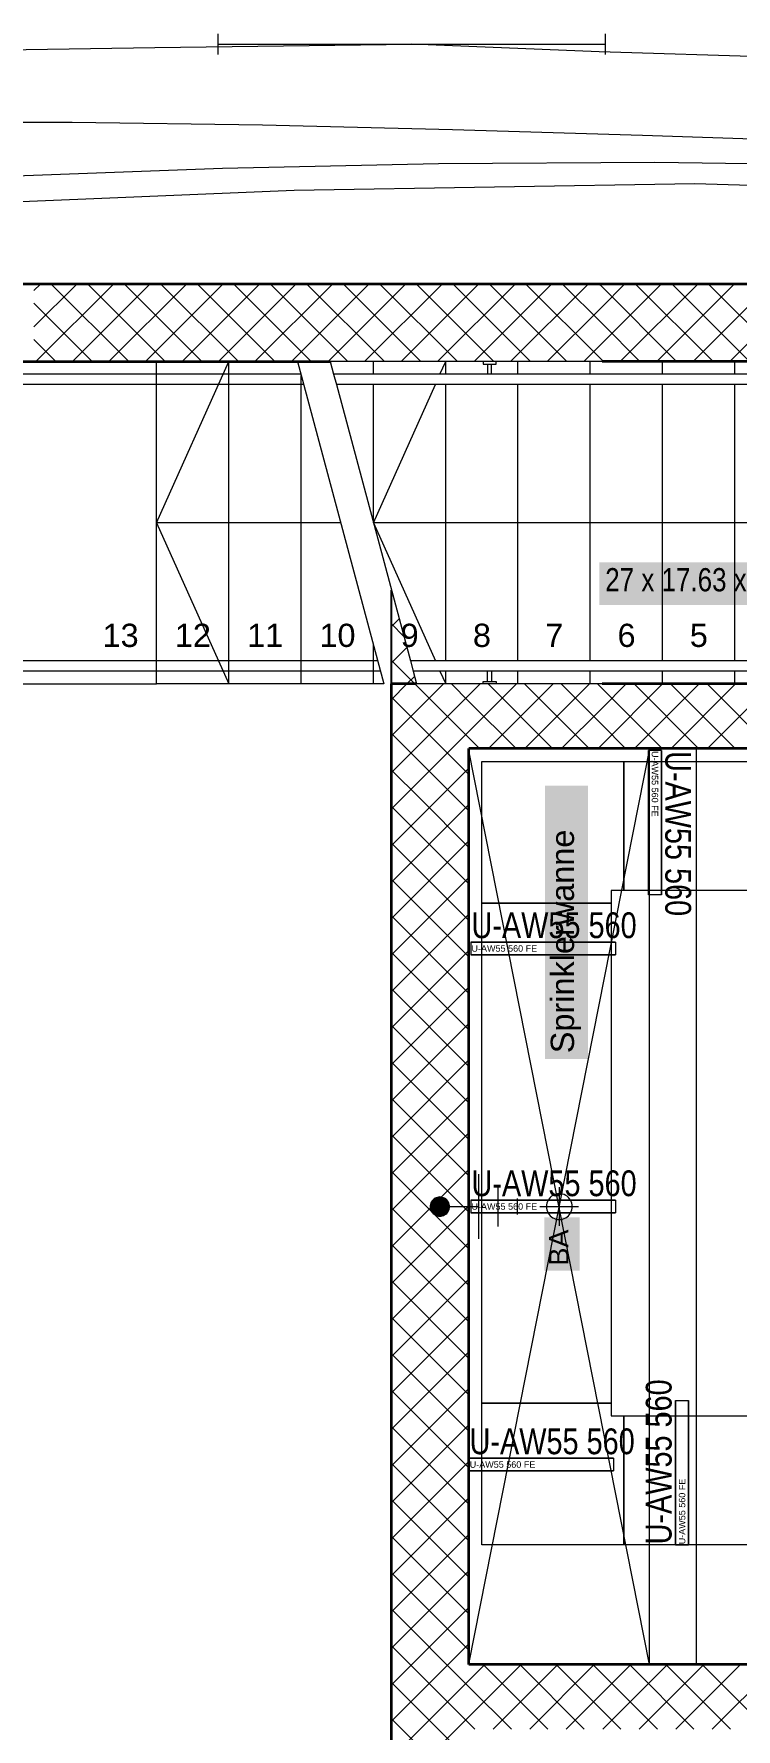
# Model space of a CAD drawing. Extents: x -1067 to 613, y -179 to 712.
# Drawn here: x -718.8 to -664.4, y 338.4 to 469.8 of the extents above; entities that cross this region are included whole.
import ezdxf
from ezdxf.lldxf.tags import DXFTag

# ---------------------------------------------------------------- set-up
doc = ezdxf.new("R2010")
doc.units = 0
doc.layers.get('0').update_dxf_attribs({"lineweight": 13})
for name, color, linetype, lineweight in [('A-____-NOTE-TEXT', 7, 'Continuous', 9), ('A-FLOR-____-OTLN', 7, 'Continuous', 9), ('A-FLOR-HRAL-MBND', 7, '_Verdeckte Linien_', 9), ('A-FLOR-HRAL-OTLN', 7, 'Continuous', 9), ('A-WALL-____-MCUT', 7, 'Continuous', 35), ('A-WALL-____-PATT', 7, 'Continuous', 35), ('I-WALL-____-OTLN', 7, 'Continuous', 9), ('S-STRS-____-IDEN', 7, 'Continuous', 9), ('S-STRS-____-MBND', 7, '_Strichpunkt - Fein', 9), ('S-STRS-____-MCUT', 7, 'Continuous', 25), ('S-STRS-____-OTLN', 7, 'Continuous', 9), ('Text', 7, 'Continuous', 5)]:
    doc.layers.add(name, color=color, linetype=linetype, lineweight=lineweight)
for name, color, linetype, lineweight, true_color in [('EL01_WAN_Leitung_Kraft', 1, 'Continuous', 13, 0xff0000), ('EL01_WAN_Leitung_Licht', 7, 'Continuous', 13, 0x0080ff), ('EL01_WAN_Leuchten', 7, 'Continuous', 13, 0x0080ff), ('EL01_WAN_Potentialausgleich', 1, 'Continuous', 13, 0xff0000), ('EL01_WAN_Trassen', 40, 'Continuous', 13, 0xffbf00), ('EL01_WAN_Trassen Befestigung', 7, 'Continuous', 13, 0xb2b200)]:
    doc.layers.add(name, color=color, linetype=linetype, lineweight=lineweight, true_color=true_color)
doc.styles.get("Standard").update_dxf_attribs({"font": 'arial.ttf'})
tags = doc.linetypes.add('_Strichpunkt - Fein', pattern=[0.2, 0.1, -0.05, 0, -0.05]).pattern_tags.tags
tags[10:11] = [DXFTag(74, 4), DXFTag(75, 0), DXFTag(340, '0'), DXFTag(46, 1.0), DXFTag(50, 0.0), DXFTag(44, 0.0), DXFTag(45, 0.0)]
tags[8:9] = [DXFTag(74, 4), DXFTag(75, 0), DXFTag(340, '0'), DXFTag(46, 1.0), DXFTag(50, 0.0), DXFTag(44, 0.0), DXFTag(45, 0.0)]
tags[6:7] = [DXFTag(74, 4), DXFTag(75, 0), DXFTag(340, '0'), DXFTag(46, 1.0), DXFTag(50, 0.0), DXFTag(44, 0.0), DXFTag(45, 0.0)]
tags[4:5] = [DXFTag(74, 4), DXFTag(75, 0), DXFTag(340, '0'), DXFTag(46, 1.0), DXFTag(50, 0.0), DXFTag(44, 0.0), DXFTag(45, 0.0)]
tags = doc.linetypes.add('_Verdeckte Linien_', pattern=[0.15, 0.1, -0.05]).pattern_tags.tags
tags[6:7] = [DXFTag(74, 4), DXFTag(75, 0), DXFTag(340, '0'), DXFTag(46, 1.0), DXFTag(50, 0.0), DXFTag(44, 0.0), DXFTag(45, 0.0)]
tags[4:5] = [DXFTag(74, 4), DXFTag(75, 0), DXFTag(340, '0'), DXFTag(46, 1.0), DXFTag(50, 0.0), DXFTag(44, 0.0), DXFTag(45, 0.0)]

# ---------------------------------------------------------------- blocks, each defined once
blk = doc.blocks.new('Referenz-A0UJ3194XE', base_point=(-1062.18, -175.86))
at = {"layer": 'A-____-NOTE-TEXT', "color": 0, "linetype": 'Continuous', "lineweight": 5, "ltscale": 0.13}
for p, q in [((-678.6, 379.74), (-678.71, 379.67)), ((-678.48, 379.8), (-678.6, 379.74)), ((-678.36, 379.84), (-678.48, 379.8)), ((-678.23, 379.87), (-678.36, 379.84)), ((-678.1, 379.88), (-678.23, 379.87)), ((-678.1, 380.38), (-678.1, 377.38)), ((-677.97, 379.87), (-678.1, 379.88)), ((-677.84, 379.84), (-677.97, 379.87)), ((-677.71, 379.8), (-677.84, 379.84)), ((-677.6, 379.74), (-677.71, 379.8)), ((-677.49, 379.67), (-677.6, 379.74)), ((-679.6, 378.88), (-676.6, 378.88)), ((-679.09, 379.01), (-679.1, 378.88)), ((-679.1, 378.88), (-679.09, 378.75)), ((-679.06, 379.13), (-679.09, 379.01)), ((-679.09, 378.75), (-679.06, 378.62)), ((-679.02, 379.26), (-679.06, 379.13)), ((-679.06, 378.62), (-679.02, 378.49)), ((-678.96, 379.38), (-679.02, 379.26)), ((-679.02, 378.49), (-678.96, 378.38)), ((-678.89, 379.48), (-678.96, 379.38)), ((-678.8, 379.58), (-678.89, 379.48)), ((-678.71, 379.67), (-678.8, 379.58)), ((-677.39, 379.58), (-677.49, 379.67)), ((-677.3, 379.48), (-677.39, 379.58)), ((-677.23, 379.38), (-677.3, 379.48)), ((-677.17, 379.26), (-677.23, 379.38)), ((-677.23, 378.38), (-677.17, 378.49)), ((-677.13, 379.13), (-677.17, 379.26)), ((-677.17, 378.49), (-677.13, 378.62)), ((-677.11, 379.01), (-677.13, 379.13)), ((-677.13, 378.62), (-677.11, 378.75)), ((-677.1, 378.88), (-677.11, 379.01)), ((-677.11, 378.75), (-677.1, 378.88)), ((-678.96, 378.38), (-678.89, 378.27)), ((-678.89, 378.27), (-678.8, 378.17)), ((-678.8, 378.17), (-678.71, 378.08)), ((-678.71, 378.08), (-678.6, 378.01)), ((-678.6, 378.01), (-678.48, 377.95)), ((-678.48, 377.95), (-678.36, 377.91)), ((-678.36, 377.91), (-678.23, 377.88)), ((-678.23, 377.88), (-678.1, 377.88)), ((-678.1, 377.88), (-677.97, 377.88)), ((-677.97, 377.88), (-677.84, 377.91)), ((-677.84, 377.91), (-677.71, 377.95)), ((-677.71, 377.95), (-677.6, 378.01)), ((-677.6, 378.01), (-677.49, 378.08)), ((-677.49, 378.08), (-677.39, 378.17)), ((-677.39, 378.17), (-677.3, 378.27)), ((-677.3, 378.27), (-677.23, 378.38))]:
    blk.add_line(p, q, dxfattribs=at)
at = {"layer": 'A-____-NOTE-TEXT', "color": 7, "linetype": 'Continuous', "lineweight": 5, "ltscale": 0.13, "true_color": 0xffffff}
for points in [[(-679.27, 373.92), (-676.51, 373.92), (-679.27, 378.04)], [(-676.51, 373.92), (-679.27, 378.04), (-676.51, 378.04)]]:
    blk.add_solid(points, dxfattribs=at)
at = {"layer": 'A-FLOR-____-OTLN', "color": 0, "linetype": 'Continuous', "ltscale": 0.13}
for p, q in [((-671.1, 414.38), (-685.1, 343.53)), ((-671.1, 343.38), (-685.1, 414.22))]:
    blk.add_line(p, q, dxfattribs=at)
at = {"layer": 'A-FLOR-HRAL-MBND', "color": 0, "linetype": '_Verdeckte Linien_', "ltscale": 0.13}
for p, q in [((-709.3, 443.38), (-723.7, 443.38)), ((-698.12, 443.38), (-709.3, 443.38)), ((-709.3, 442.58), (-723.7, 442.58)), ((-697.9, 442.58), (-709.3, 442.58)), ((-709.3, 421.18), (-723.7, 421.18)), ((-692.17, 421.18), (-709.3, 421.18)), ((-709.3, 420.38), (-723.7, 420.38)), ((-691.96, 420.38), (-709.3, 420.38))]:
    blk.add_line(p, q, dxfattribs=at)
at = {"layer": 'A-FLOR-HRAL-OTLN', "color": 0, "linetype": 'Continuous', "ltscale": 0.13}
for p, q in [((-684, 444.38), (-684, 444.18)), ((-683.5, 444.38), (-684, 444.38)), ((-684, 444.18), (-683.5, 444.18)), ((-683.65, 444.18), (-683.65, 443.38)), ((-683, 444.38), (-683.5, 444.38)), ((-683.5, 444.18), (-683, 444.18)), ((-683.35, 443.38), (-683.35, 444.18)), ((-683, 444.18), (-683, 444.38)), ((-695.58, 443.38), (-695.36, 442.58)), ((-642.1, 443.38), (-695.58, 443.38)), ((-642.1, 442.58), (-695.36, 442.58)), ((-689.63, 421.18), (-689.42, 420.38)), ((-642.1, 421.18), (-689.63, 421.18)), ((-642.1, 420.38), (-689.42, 420.38)), ((-684, 419.38), (-684, 419.58)), ((-684, 419.58), (-683.5, 419.58)), ((-683.5, 419.38), (-684, 419.38)), ((-683.65, 419.58), (-683.65, 420.38)), ((-683.5, 419.58), (-683, 419.58)), ((-683, 419.38), (-683.5, 419.38)), ((-683.35, 420.38), (-683.35, 419.58)), ((-683, 419.58), (-683, 419.38))]:
    blk.add_line(p, q, dxfattribs=at)
at = {"layer": 'A-WALL-____-MCUT', "color": 0, "linetype": 'Continuous', "ltscale": 0.35}
for p, q in [((178.3, 450.38), (-831.25, 450.38)), ((-837.25, 444.38), (-695.85, 444.38)), ((-590.1, 444.38), (-674.79, 444.38)), ((-691.1, 105.38), (-691.1, 419.38)), ((-689.15, 419.38), (-691.1, 419.38)), ((-613.7, 419.38), (-674.79, 419.38)), ((-685.1, 343.38), (-685.1, 414.38)), ((-620.1, 414.38), (-685.1, 414.38)), ((-590.1, 343.38), (-685.1, 343.38))]:
    blk.add_line(p, q, dxfattribs=at)
at = {"layer": 'A-WALL-____-PATT', "color": 0, "linetype": 'Continuous', "lineweight": 9, "ltscale": 0.13}
for p, q in [((-718.79, 449.88), (-718.29, 450.38)), ((-718.79, 447.05), (-715.47, 450.38)), ((-718.64, 444.38), (-712.64, 450.38)), ((-711.45, 444.38), (-717.45, 450.38)), ((-715.81, 444.38), (-709.81, 450.38)), ((-708.62, 444.38), (-714.62, 450.38)), ((-712.98, 444.38), (-706.98, 450.38)), ((-705.79, 444.38), (-711.79, 450.38)), ((-710.15, 444.38), (-704.15, 450.38)), ((-702.96, 444.38), (-708.96, 450.38)), ((-707.32, 444.38), (-701.32, 450.38)), ((-700.13, 444.38), (-706.13, 450.38)), ((-704.5, 444.38), (-698.5, 450.38)), ((-697.31, 444.38), (-703.31, 450.38)), ((-701.67, 444.38), (-695.67, 450.38)), ((-694.48, 444.38), (-700.48, 450.38)), ((-698.84, 444.38), (-692.84, 450.38)), ((-691.65, 444.38), (-697.65, 450.38)), ((-696.01, 444.38), (-690.01, 450.38)), ((-688.82, 444.38), (-694.82, 450.38)), ((-693.18, 444.38), (-687.18, 450.38)), ((-685.99, 444.38), (-691.99, 450.38)), ((-690.35, 444.38), (-684.35, 450.38)), ((-683.16, 444.38), (-689.16, 450.38)), ((-687.53, 444.38), (-681.53, 450.38)), ((-680.33, 444.38), (-686.33, 450.38)), ((-684.7, 444.38), (-678.7, 450.38)), ((-677.51, 444.38), (-683.51, 450.38)), ((-681.87, 444.38), (-675.87, 450.38)), ((-674.79, 444.49), (-680.68, 450.38)), ((-674.79, 447.32), (-677.85, 450.38)), ((-674.79, 450.15), (-675.02, 450.38)), ((-674.79, 448.62), (-673.04, 450.38)), ((-674.79, 445.79), (-670.21, 450.38)), ((-669.02, 444.38), (-674.79, 450.15)), ((-673.38, 444.38), (-667.38, 450.38)), ((-666.19, 444.38), (-672.19, 450.38)), ((-670.55, 444.38), (-664.55, 450.38)), ((-663.36, 444.38), (-669.36, 450.38)), ((-667.73, 444.38), (-661.73, 450.38)), ((-660.54, 444.38), (-666.54, 450.38)), ((-664.9, 444.38), (-658.9, 450.38)), ((-714.28, 444.38), (-718.79, 448.89)), ((-679.04, 444.38), (-674.79, 448.62)), ((-671.85, 444.38), (-674.79, 447.32)), ((-717.1, 444.38), (-718.79, 446.07)), ((-676.21, 444.38), (-674.79, 445.79)), ((-674.68, 444.38), (-674.79, 444.49)), ((-691.1, 418.18), (-689.9, 419.38)), ((-691.1, 415.35), (-687.07, 419.38)), ((-685.1, 415.2), (-689.28, 419.38)), ((-685.1, 418.03), (-686.45, 419.38)), ((-685.1, 418.52), (-684.24, 419.38)), ((-685.1, 415.69), (-681.41, 419.38)), ((-678.62, 414.38), (-683.62, 419.38)), ((-683.58, 414.38), (-678.58, 419.38)), ((-675.79, 414.38), (-680.79, 419.38)), ((-680.76, 414.38), (-675.76, 419.38)), ((-674.79, 416.21), (-677.96, 419.38)), ((-674.79, 419.04), (-675.13, 419.38)), ((-674.79, 417.51), (-672.93, 419.38)), ((-674.79, 414.68), (-670.1, 419.38)), ((-667.31, 414.38), (-672.31, 419.38)), ((-672.27, 414.38), (-667.27, 419.38)), ((-664.48, 414.38), (-669.48, 419.38)), ((-669.44, 414.38), (-664.44, 419.38)), ((-661.65, 414.38), (-666.65, 419.38)), ((-666.61, 414.38), (-661.61, 419.38)), ((-691.1, 412.52), (-685.1, 418.52)), ((-685.1, 412.37), (-691.1, 418.37)), ((-681.45, 414.38), (-685.1, 418.03)), ((-670.13, 414.38), (-674.79, 419.04)), ((-677.93, 414.38), (-674.79, 417.51)), ((-686.05, 410.5), (-691.1, 415.54)), ((-690.29, 410.5), (-685.1, 415.69)), ((-684.28, 414.38), (-685.1, 415.2)), ((-672.96, 414.38), (-674.79, 416.21)), ((-675.1, 414.38), (-674.79, 414.68)), ((-688.88, 410.5), (-691.1, 412.71)), ((-687.46, 410.5), (-685.1, 412.86)), ((-691.1, 409.69), (-690.29, 410.5)), ((-691.1, 406.86), (-687.46, 410.5)), ((-691.1, 404.03), (-685.1, 410.03)), ((-685.1, 406.71), (-688.88, 410.5)), ((-685.1, 409.54), (-686.05, 410.5)), ((-685.1, 403.88), (-691.1, 409.88)), ((-691.1, 401.21), (-685.1, 407.21)), ((-685.1, 401.05), (-691.1, 407.05)), ((-691.1, 398.38), (-685.1, 404.38)), ((-685.1, 398.23), (-691.1, 404.23)), ((-691.1, 395.55), (-685.1, 401.55)), ((-685.1, 395.4), (-691.1, 401.4)), ((-691.1, 392.72), (-685.1, 398.72)), ((-685.1, 392.57), (-691.1, 398.57)), ((-691.1, 389.89), (-685.1, 395.89)), ((-685.1, 389.74), (-691.1, 395.74)), ((-691.1, 387.06), (-685.1, 393.06)), ((-685.1, 386.91), (-691.1, 392.91)), ((-691.1, 384.24), (-685.1, 390.24)), ((-685.1, 384.08), (-691.1, 390.08)), ((-691.1, 381.41), (-685.1, 387.41)), ((-685.1, 381.26), (-691.1, 387.26)), ((-691.1, 378.58), (-685.1, 384.58)), ((-685.1, 378.43), (-691.1, 384.43)), ((-691.1, 375.75), (-685.1, 381.75)), ((-685.1, 375.6), (-691.1, 381.6)), ((-691.1, 372.92), (-685.1, 378.92)), ((-685.1, 372.77), (-691.1, 378.77)), ((-691.1, 370.09), (-685.1, 376.09)), ((-685.1, 369.94), (-691.1, 375.94)), ((-691.1, 367.26), (-685.1, 373.26)), ((-685.1, 367.11), (-691.1, 373.11)), ((-691.1, 364.44), (-685.1, 370.44)), ((-685.1, 364.29), (-691.1, 370.29)), ((-691.1, 361.61), (-685.1, 367.61)), ((-685.1, 361.46), (-691.1, 367.46)), ((-691.1, 358.78), (-685.1, 364.78)), ((-685.1, 358.63), (-691.1, 364.63)), ((-691.1, 355.95), (-685.1, 361.95)), ((-685.1, 355.8), (-691.1, 361.8)), ((-691.1, 353.12), (-685.1, 359.12)), ((-685.1, 352.97), (-691.1, 358.97)), ((-691.1, 350.29), (-685.1, 356.29)), ((-685.1, 350.14), (-691.1, 356.14)), ((-691.1, 347.47), (-685.1, 353.47)), ((-685.1, 347.31), (-691.1, 353.31)), ((-691.1, 344.64), (-685.1, 350.64)), ((-685.1, 344.49), (-691.1, 350.49)), ((-691.1, 341.81), (-685.1, 347.81)), ((-685.1, 341.66), (-691.1, 347.66)), ((-691.1, 338.98), (-685.1, 344.98)), ((-685.1, 338.83), (-691.1, 344.83)), ((-685.1, 342.15), (-683.87, 343.38)), ((-685.1, 339.32), (-681.05, 343.38)), ((-678.99, 338.38), (-683.99, 343.38)), ((-683.22, 338.38), (-678.22, 343.38)), ((-676.16, 338.38), (-681.16, 343.38)), ((-680.39, 338.38), (-675.39, 343.38)), ((-673.33, 338.38), (-678.33, 343.38)), ((-677.56, 338.38), (-672.56, 343.38)), ((-670.5, 338.38), (-675.5, 343.38)), ((-674.73, 338.38), (-669.73, 343.38)), ((-667.67, 338.38), (-672.67, 343.38)), ((-671.9, 338.38), (-666.9, 343.38)), ((-664.84, 338.38), (-669.84, 343.38)), ((-669.07, 338.38), (-664.07, 343.38)), ((-662.02, 338.38), (-667.02, 343.38)), ((-666.25, 338.38), (-661.25, 343.38)), ((-691.1, 336.15), (-685.1, 342.15)), ((-685.1, 336), (-691.1, 342)), ((-681.81, 338.38), (-685.1, 341.66)), ((-691.1, 333.32), (-685.1, 339.32)), ((-685.1, 333.17), (-691.1, 339.17)), ((-684.64, 338.38), (-685.1, 338.83))]:
    blk.add_line(p, q, dxfattribs=at)
at = {"layer": 'I-WALL-____-OTLN', "color": 0, "linetype": 'Continuous', "ltscale": 0.13}
for p, q in [((-671.1, 343.38), (-671.1, 414.38)), ((-667.5, 414.38), (-667.5, 343.38))]:
    blk.add_line(p, q, dxfattribs=at)
at = {"layer": 'S-STRS-____-IDEN', "color": 7, "linetype": 'Continuous', "lineweight": 5, "ltscale": 0.13, "true_color": 0xffffff}
for points in [[(-674.99, 425.5), (-654.59, 425.5), (-674.99, 428.81)], [(-654.59, 425.5), (-674.99, 428.81), (-654.59, 428.81)], [(-674.99, 428.81), (-654.59, 428.81), (-674.99, 428.81)]]:
    blk.add_solid(points, dxfattribs=at)
at = {"layer": 'S-STRS-____-MBND', "color": 0, "linetype": '_Strichpunkt - Fein', "ltscale": 0.13}
for p, q in [((-709.3, 444.38), (-729.3, 444.38)), ((-709.3, 419.38), (-709.3, 444.38)), ((-698.39, 444.38), (-709.3, 444.38)), ((-709.3, 419.38), (-709.3, 444.38)), ((-703.7, 419.38), (-703.7, 444.38)), ((-703.7, 419.38), (-703.7, 444.38)), ((-698.39, 444.38), (-691.69, 419.38)), ((-698.1, 419.38), (-698.1, 443.3)), ((-698.1, 419.38), (-698.1, 443.3)), ((-692.5, 419.38), (-692.5, 422.4)), ((-692.5, 419.38), (-692.5, 422.4)), ((-729.3, 419.38), (-709.3, 419.38)), ((-691.69, 419.38), (-709.3, 419.38))]:
    blk.add_line(p, q, dxfattribs=at)
at = {"layer": 'S-STRS-____-MBND', "color": 0, "linetype": '_Verdeckte Linien_', "ltscale": 0.13}
for p, q in [((-709.3, 431.88), (-703.7, 444.38)), ((-695.04, 431.88), (-709.3, 431.88)), ((-709.3, 431.88), (-703.7, 419.38))]:
    blk.add_line(p, q, dxfattribs=at)
at = {"layer": 'S-STRS-____-MBND', "color": 0, "linetype": 'Continuous', "ltscale": 0.13}
for p, q in [((-695.85, 444.38), (-695.58, 443.38)), ((-695.36, 442.58), (-689.63, 421.18)), ((-689.42, 420.38), (-689.15, 419.38))]:
    blk.add_line(p, q, dxfattribs=at)
at = {"layer": 'S-STRS-____-MCUT', "color": 0, "linetype": 'Continuous', "lineweight": -2, "ltscale": 0.25}
for q in [(-691.1, 426.65), (-689.15, 419.38)]:
    blk.add_line((-691.1, 419.38), q, dxfattribs=at)
at = {"layer": 'S-STRS-____-OTLN', "color": 0, "linetype": 'Continuous', "ltscale": 0.13}
for p, q in [((-692.5, 444.38), (-695.85, 444.38)), ((-686.9, 444.38), (-692.5, 444.38)), ((-692.5, 443.38), (-692.5, 444.38)), ((-687.34, 443.38), (-686.9, 444.38)), ((-684, 444.38), (-686.9, 444.38)), ((-686.9, 443.38), (-686.9, 444.38)), ((-681.3, 444.38), (-683, 444.38)), ((-675.7, 444.38), (-681.3, 444.38)), ((-681.3, 443.38), (-681.3, 444.38)), ((-674.79, 444.38), (-675.7, 444.38)), ((-675.7, 443.38), (-675.7, 444.38)), ((-670.1, 443.38), (-670.1, 444.38)), ((-664.5, 443.38), (-664.5, 444.38)), ((-692.5, 431.88), (-692.5, 442.58)), ((-692.5, 431.88), (-687.7, 442.58)), ((-686.9, 421.18), (-686.9, 442.58)), ((-681.3, 421.18), (-681.3, 442.58)), ((-675.7, 421.18), (-675.7, 442.58)), ((-670.1, 421.18), (-670.1, 442.58)), ((-664.5, 421.18), (-664.5, 442.58)), ((-686.9, 431.88), (-692.5, 431.88)), ((-692.5, 431.88), (-687.7, 421.18)), ((-681.3, 431.88), (-686.9, 431.88)), ((-675.7, 431.88), (-681.3, 431.88)), ((-670.1, 431.88), (-675.7, 431.88)), ((-664.5, 431.88), (-670.1, 431.88)), ((-658.9, 431.88), (-664.5, 431.88)), ((-691.1, 423.83), (-690.5, 424.43)), ((-690.14, 423.06), (-691.1, 424.03)), ((-691.1, 421.01), (-689.9, 422.2)), ((-689.28, 419.38), (-691.1, 421.2)), ((-689.9, 419.38), (-689.31, 419.97)), ((-686.9, 419.38), (-689.15, 419.38)), ((-687.34, 420.38), (-686.9, 419.38)), ((-686.9, 419.38), (-686.9, 420.38)), ((-684, 419.38), (-686.9, 419.38)), ((-681.3, 419.38), (-683, 419.38)), ((-681.3, 419.38), (-681.3, 420.38)), ((-675.7, 419.38), (-681.3, 419.38)), ((-675.7, 419.38), (-675.7, 420.38)), ((-674.79, 419.38), (-675.7, 419.38)), ((-670.1, 419.38), (-670.1, 420.38)), ((-664.5, 419.38), (-664.5, 420.38))]:
    blk.add_line(p, q, dxfattribs=at)
at = {"layer": 'S-STRS-____-OTLN', "color": 0, "linetype": '_Verdeckte Linien_', "ltscale": 0.13}
for p, q in [((-692.5, 443.38), (-692.5, 444.38)), ((-686.9, 443.38), (-686.9, 444.38)), ((-681.3, 443.38), (-681.3, 444.38)), ((-675.7, 443.38), (-675.7, 444.38)), ((-670.1, 443.38), (-670.1, 444.38)), ((-664.5, 443.38), (-664.5, 444.38)), ((-692.5, 431.88), (-692.5, 442.58)), ((-686.9, 421.18), (-686.9, 442.58)), ((-681.3, 421.18), (-681.3, 442.58)), ((-675.7, 421.18), (-675.7, 442.58)), ((-670.1, 421.18), (-670.1, 442.58)), ((-664.5, 421.18), (-664.5, 442.58)), ((-686.9, 419.38), (-686.9, 420.38)), ((-681.3, 419.38), (-681.3, 420.38)), ((-675.7, 419.38), (-675.7, 420.38)), ((-670.1, 419.38), (-670.1, 420.38)), ((-664.5, 419.38), (-664.5, 420.38))]:
    blk.add_line(p, q, dxfattribs=at)
at = {"layer": 'Text', "color": 7, "linetype": 'Continuous', "ltscale": 0.13, "true_color": 0xffffff}
for points in [[(-679.21, 390.31), (-675.88, 390.31), (-679.21, 411.5)], [(-675.88, 390.31), (-679.21, 411.5), (-675.88, 411.5)]]:
    blk.add_solid(points, dxfattribs=at)
at = {"layer": 'A-____-NOTE-TEXT', "color": 0, "linetype": 'Continuous', "lineweight": 5, "ltscale": 0.13, "insert": (-678.89, 374.3), "char_height": 1.5, "attachment_point": 1, "rotation": 90}
blk.add_mtext('{\\fArial;BA}', dxfattribs=at)
at = {"layer": 'S-STRS-____-IDEN', "color": 0, "linetype": 'Continuous', "lineweight": 5, "ltscale": 0.13, "insert": (-674.54, 428.36), "char_height": 1.8, "attachment_point": 1}
blk.add_mtext('{\\W0.8;\\fArial;27 x 17.63 x 28.00}', dxfattribs=at)
at = {"layer": 'S-STRS-____-OTLN', "color": 0, "linetype": 'Continuous', "ltscale": 0.13, "char_height": 1.8, "attachment_point": 1}
for s, insert in [('{\\fArial;13}', (-713.48, 424.05)), ('{\\fArial;12}', (-707.88, 424.05)), ('{\\fArial;11}', (-702.28, 424.05)), ('{\\fArial;10}', (-696.68, 424.05)), ('{\\fArial;9}', (-690.39, 424.05)), ('{\\fArial;8}', (-684.79, 424.05)), ('{\\fArial;7}', (-679.19, 424.05)), ('{\\fArial;6}', (-673.59, 424.05)), ('{\\fArial;5}', (-667.99, 424.05))]:
    blk.add_mtext(s, dxfattribs=dict(at, insert=insert))
at = {"layer": 'Text', "color": 0, "linetype": 'Continuous', "ltscale": 0.13, "insert": (-678.76, 390.76), "char_height": 1.8, "attachment_point": 1, "rotation": 90}
blk.add_mtext('{\\fArial;Sprinklerwanne}', dxfattribs=at)
blk = doc.blocks.new('IfcObject-A0UJ31AKXE', base_point=(-684.95, 378.38))
at = {"layer": 'EL01_WAN_Trassen', "linetype": 'ByBlock', "lineweight": -2, "ltscale": 0.13}
for p, q in [((-684.95, 379.38), (-684.95, 378.38)), ((-684.95, 379.38), (-684.95, 378.38)), ((-684.95, 379.38), (-673.75, 379.38)), ((-673.75, 379.38), (-684.95, 379.38)), ((-684.95, 379.38), (-684.95, 379.38)), ((-673.75, 379.38), (-673.75, 378.38)), ((-673.75, 379.38), (-673.75, 378.38)), ((-673.75, 379.38), (-673.75, 379.38)), ((-684.95, 378.38), (-673.75, 378.38)), ((-673.75, 378.38), (-684.95, 378.38)), ((-684.95, 378.38), (-684.95, 378.38)), ((-673.75, 378.38), (-673.75, 378.38))]:
    blk.add_line(p, q, dxfattribs=at)
at = {"layer": 'EL01_WAN_Trassen', "lineweight": -2, "attachment_point": 1}
for s, insert, char_height in [('{\\W0.8;\\fArial;U-AW55 560}', (-684.9, 381.68), 2), ('{\\fArial;U-AW55 560 FE}', (-684.9, 379.13), 0.5)]:
    blk.add_mtext(s, dxfattribs=dict(at, insert=insert, char_height=char_height))
blk = doc.blocks.new('IfcObject-A0UJ31B4XE', base_point=(-671.19, 401.68))
at = {"layer": 'EL01_WAN_Trassen', "linetype": 'ByBlock', "lineweight": -2, "ltscale": 0.13}
for p, q in [((-670.19, 414.23), (-671.19, 414.23)), ((-670.19, 414.23), (-671.19, 414.23)), ((-671.19, 414.23), (-671.19, 403.03)), ((-671.19, 403.03), (-671.19, 414.23)), ((-671.19, 414.23), (-671.19, 414.23)), ((-670.19, 414.23), (-670.19, 403.03)), ((-670.19, 403.03), (-670.19, 414.23)), ((-670.19, 414.23), (-670.19, 414.23)), ((-670.19, 403.03), (-671.19, 403.03)), ((-670.19, 403.03), (-671.19, 403.03)), ((-671.19, 403.03), (-671.19, 403.03)), ((-670.19, 403.03), (-670.19, 403.03))]:
    blk.add_line(p, q, dxfattribs=at)
at = {"layer": 'EL01_WAN_Trassen', "lineweight": -2, "attachment_point": 1, "rotation": 270}
for s, insert, char_height in [('{\\fArial;U-AW55 560 FE}', (-670.44, 414.18), 0.5), ('{\\W0.8;\\fArial;U-AW55 560}', (-667.89, 414.18), 2)]:
    blk.add_mtext(s, dxfattribs=dict(at, insert=insert, char_height=char_height))
blk = doc.blocks.new('IfcObject-A0UJ31BOXE', base_point=(-685.09, 358.38))
at = {"layer": 'EL01_WAN_Trassen', "linetype": 'ByBlock', "lineweight": -2, "ltscale": 0.13}
for p, q in [((-685.09, 359.38), (-685.09, 358.38)), ((-685.09, 359.38), (-685.09, 358.38)), ((-685.09, 359.38), (-673.89, 359.38)), ((-673.89, 359.38), (-685.09, 359.38)), ((-685.09, 359.38), (-685.09, 359.38)), ((-673.89, 359.38), (-673.89, 358.38)), ((-673.89, 359.38), (-673.89, 358.38)), ((-673.89, 359.38), (-673.89, 359.38)), ((-685.09, 358.38), (-673.89, 358.38)), ((-673.89, 358.38), (-685.09, 358.38)), ((-685.09, 358.38), (-685.09, 358.38)), ((-673.89, 358.38), (-673.89, 358.38))]:
    blk.add_line(p, q, dxfattribs=at)
at = {"layer": 'EL01_WAN_Trassen', "lineweight": -2, "attachment_point": 1}
for s, insert, char_height in [('{\\W0.8;\\fArial;U-AW55 560}', (-685.05, 361.68), 2), ('{\\fArial;U-AW55 560 FE}', (-685.04, 359.13), 0.5)]:
    blk.add_mtext(s, dxfattribs=dict(at, insert=insert, char_height=char_height))
blk = doc.blocks.new('IfcObject-A0UJ31BUXE', base_point=(-671.4, 352.65))
at = {"layer": 'EL01_WAN_Trassen', "linetype": 'ByBlock', "lineweight": -2, "ltscale": 0.13}
for p, q in [((-669.09, 363.85), (-668.09, 363.85)), ((-669.09, 363.85), (-668.09, 363.85)), ((-669.09, 352.65), (-669.09, 363.85)), ((-669.09, 363.85), (-669.09, 363.85)), ((-669.09, 363.85), (-669.09, 352.65)), ((-668.09, 352.65), (-668.09, 363.85)), ((-668.09, 363.85), (-668.09, 363.85)), ((-668.09, 363.85), (-668.09, 352.65)), ((-669.09, 352.65), (-668.09, 352.65)), ((-669.09, 352.65), (-668.09, 352.65)), ((-669.09, 352.65), (-669.09, 352.65)), ((-668.09, 352.65), (-668.09, 352.65))]:
    blk.add_line(p, q, dxfattribs=at)
at = {"layer": 'EL01_WAN_Trassen', "lineweight": -2, "attachment_point": 1, "rotation": 90}
for s, insert, char_height in [('{\\W0.8;\\fArial;U-AW55 560}', (-671.4, 352.69), 2), ('{\\fArial;U-AW55 560 FE}', (-668.84, 352.7), 0.5)]:
    blk.add_mtext(s, dxfattribs=dict(at, insert=insert, char_height=char_height))
blk = doc.blocks.new('Kabelkanal-A0UJ31CAXE', base_point=(-673.09, 352.65))
at = {"color": 0, "linetype": 'ByBlock', "lineweight": -2, "ltscale": 0.13}
for p, q in [((-673.09, 352.65), (-673.09, 362.65)), ((-673.09, 362.65), (-613.09, 362.65)), ((-613.09, 362.65), (-613.09, 352.65)), ((-613.09, 352.65), (-673.09, 352.65))]:
    blk.add_line(p, q, dxfattribs=at)
blk = doc.blocks.new('Kabelkanal-A0UJ31CMXE', base_point=(-673.09, 403.38))
at = {"color": 0, "linetype": 'ByBlock', "lineweight": -2, "ltscale": 0.13}
for p, q in [((-673.09, 403.38), (-673.09, 413.38)), ((-673.09, 413.38), (-621.18, 413.38)), ((-621.18, 413.38), (-621.18, 403.38)), ((-621.18, 403.38), (-673.09, 403.38))]:
    blk.add_line(p, q, dxfattribs=at)
blk = doc.blocks.new('Winkel-A0UJ31CWXE', base_point=(-684.09, 352.65))
at = {"color": 0, "linetype": 'ByBlock', "lineweight": -2, "ltscale": 0.13}
for p, q in [((-684.09, 363.65), (-674.09, 363.65)), ((-684.09, 352.65), (-684.09, 363.65)), ((-674.09, 363.65), (-674.09, 362.65)), ((-674.09, 362.65), (-673.09, 362.65)), ((-673.09, 362.65), (-673.09, 352.65)), ((-673.09, 352.65), (-684.09, 352.65))]:
    blk.add_line(p, q, dxfattribs=at)
blk = doc.blocks.new('Kabelkanal-A0UJ31DCXE', base_point=(-684.09, 363.64))
at = {"color": 0, "linetype": 'ByBlock', "lineweight": -2, "ltscale": 0.13}
for p, q in [((-684.09, 402.38), (-674.09, 402.38)), ((-684.09, 363.64), (-684.09, 402.38)), ((-674.09, 402.38), (-674.09, 363.64)), ((-674.09, 363.64), (-684.09, 363.64))]:
    blk.add_line(p, q, dxfattribs=at)
blk = doc.blocks.new('Winkel-A0UJ31DKXE', base_point=(-684.09, 402.38))
at = {"color": 0, "linetype": 'ByBlock', "lineweight": -2, "ltscale": 0.13}
for p, q in [((-684.09, 402.38), (-684.09, 413.38)), ((-684.09, 413.38), (-673.09, 413.38)), ((-673.09, 413.38), (-673.09, 403.38)), ((-673.09, 403.38), (-674.09, 403.38)), ((-674.09, 403.38), (-674.09, 402.38)), ((-674.09, 402.38), (-684.09, 402.38))]:
    blk.add_line(p, q, dxfattribs=at)
blk = doc.blocks.new('IfcObject-A0UJ31EKXE', base_point=(-684.95, 398.38))
at = {"layer": 'EL01_WAN_Trassen', "linetype": 'ByBlock', "lineweight": -2, "ltscale": 0.13}
for p, q in [((-684.95, 399.38), (-684.95, 398.38)), ((-684.95, 399.38), (-684.95, 398.38)), ((-684.95, 399.38), (-673.75, 399.38)), ((-673.75, 399.38), (-684.95, 399.38)), ((-684.95, 399.38), (-684.95, 399.38)), ((-684.95, 398.38), (-673.75, 398.38)), ((-673.75, 398.38), (-684.95, 398.38)), ((-684.95, 398.38), (-684.95, 398.38)), ((-673.75, 399.38), (-673.75, 398.38)), ((-673.75, 399.38), (-673.75, 398.38)), ((-673.75, 399.38), (-673.75, 399.38)), ((-673.75, 398.38), (-673.75, 398.38))]:
    blk.add_line(p, q, dxfattribs=at)
at = {"layer": 'EL01_WAN_Trassen', "lineweight": -2, "attachment_point": 1}
for s, insert, char_height in [('{\\W0.8;\\fArial;U-AW55 560}', (-684.9, 401.68), 2), ('{\\fArial;U-AW55 560 FE}', (-684.9, 399.13), 0.5)]:
    blk.add_mtext(s, dxfattribs=dict(at, insert=insert, char_height=char_height))
blk = doc.blocks.new('Leitung-A0UJ31EQXE', base_point=(-798.86, 439.21))
at = {"color": 0, "linetype": 'ByBlock', "lineweight": -2, "ltscale": 0.13}
for p, q in [((-720.91, 458.74), (-704.18, 459.35)), ((-704.18, 459.35), (-687.45, 459.73)), ((-687.45, 459.73), (-670.71, 459.82)), ((-670.71, 459.82), (-653.95, 459.58))]:
    blk.add_line(p, q, dxfattribs=at)
blk = doc.blocks.new('Erdungs-Anschluss-A0UJ31J6XE', base_point=(-688.09, 376.38))
at = {"color": 0, "linetype": 'ByBlock', "lineweight": -2, "ltscale": 0.13}
for p, q in [((-684.35, 381.38), (-684.35, 376.38)), ((-682.85, 380.42), (-682.85, 377.33)), ((-688.07, 379.07), (-688.09, 378.97)), ((-688.09, 378.97), (-688.09, 378.88)), ((-688.09, 378.88), (-688.09, 378.78)), ((-688.09, 378.78), (-688.07, 378.68)), ((-688.04, 379.16), (-688.07, 379.07)), ((-688.07, 378.68), (-688.04, 378.59)), ((-688, 379.25), (-688.04, 379.16)), ((-688.04, 378.59), (-688, 378.5)), ((-687.94, 379.33), (-688, 379.25)), ((-688, 378.5), (-687.94, 378.42)), ((-687.88, 379.4), (-687.94, 379.33)), ((-687.94, 378.42), (-687.88, 378.35)), ((-687.8, 379.47), (-687.88, 379.4)), ((-687.72, 379.52), (-687.8, 379.47)), ((-687.64, 379.56), (-687.72, 379.52)), ((-687.54, 379.59), (-687.64, 379.56)), ((-687.45, 379.61), (-687.54, 379.59)), ((-687.35, 379.62), (-687.45, 379.61)), ((-687.25, 379.61), (-687.35, 379.62)), ((-687.35, 378.88), (-684.35, 378.88)), ((-687.16, 379.59), (-687.25, 379.61)), ((-687.07, 379.56), (-687.16, 379.59)), ((-686.98, 379.52), (-687.07, 379.56)), ((-686.9, 379.47), (-686.98, 379.52)), ((-686.82, 379.4), (-686.9, 379.47)), ((-686.76, 379.33), (-686.82, 379.4)), ((-686.82, 378.35), (-686.76, 378.42)), ((-686.71, 379.25), (-686.76, 379.33)), ((-686.76, 378.42), (-686.71, 378.5)), ((-686.66, 379.16), (-686.71, 379.25)), ((-686.71, 378.5), (-686.66, 378.59)), ((-686.63, 379.07), (-686.66, 379.16)), ((-686.66, 378.59), (-686.63, 378.68)), ((-686.61, 378.97), (-686.63, 379.07)), ((-686.63, 378.68), (-686.61, 378.78)), ((-686.61, 378.88), (-686.61, 378.97)), ((-686.61, 378.78), (-686.61, 378.88)), ((-681.35, 379.5), (-681.35, 378.25)), ((-687.88, 378.35), (-687.8, 378.29)), ((-687.8, 378.29), (-687.72, 378.23)), ((-687.72, 378.23), (-687.64, 378.19)), ((-687.64, 378.19), (-687.54, 378.16)), ((-687.54, 378.16), (-687.45, 378.14)), ((-687.45, 378.14), (-687.35, 378.13)), ((-687.35, 378.13), (-687.25, 378.14)), ((-687.25, 378.14), (-687.16, 378.16)), ((-687.16, 378.16), (-687.07, 378.19)), ((-687.07, 378.19), (-686.98, 378.23)), ((-686.98, 378.23), (-686.9, 378.29)), ((-686.9, 378.29), (-686.82, 378.35))]:
    blk.add_line(p, q, dxfattribs=at)
for points in [[(-686.61, 378.88), (-688.09, 378.88), (-686.63, 379.07)], [(-688.09, 378.88), (-686.63, 379.07), (-688.07, 379.07)], [(-688.07, 378.68), (-686.61, 378.88), (-688.09, 378.88)], [(-686.63, 379.07), (-688.07, 379.07), (-686.71, 379.25)], [(-688.07, 379.07), (-686.71, 379.25), (-688, 379.25)], [(-686.63, 378.68), (-688.07, 378.68), (-686.61, 378.88)], [(-688, 378.5), (-686.63, 378.68), (-688.07, 378.68)], [(-686.71, 379.25), (-688, 379.25), (-686.82, 379.4)], [(-688, 379.25), (-686.82, 379.4), (-687.88, 379.4)], [(-686.71, 378.5), (-688, 378.5), (-686.63, 378.68)], [(-687.88, 378.35), (-686.71, 378.5), (-688, 378.5)], [(-686.82, 379.4), (-687.88, 379.4), (-686.98, 379.52)], [(-687.88, 379.4), (-686.98, 379.52), (-687.72, 379.52)], [(-686.82, 378.35), (-687.88, 378.35), (-686.71, 378.5)], [(-686.98, 379.52), (-687.72, 379.52), (-687.16, 379.59)], [(-687.72, 379.52), (-687.16, 379.59), (-687.54, 379.59)], [(-687.16, 379.59), (-687.54, 379.59), (-687.35, 379.62)], [(-687.72, 378.23), (-686.82, 378.35), (-687.88, 378.35)], [(-686.98, 378.23), (-687.72, 378.23), (-686.82, 378.35)], [(-687.54, 378.16), (-686.98, 378.23), (-687.72, 378.23)], [(-687.16, 378.16), (-687.54, 378.16), (-686.98, 378.23)], [(-687.35, 378.13), (-687.16, 378.16), (-687.54, 378.16)]]:
    blk.add_solid(points, dxfattribs=at)
blk = doc.blocks.new('LED-Langfeldleuchte 37W-A0UJ31P2XE', base_point=(-704.51, 468.16))
at = {"color": 0, "lineweight": -2}
for p, q in [((-704.51, 468.16), (-704.51, 469.76)), ((-674.51, 468.16), (-674.51, 469.76)), ((-704.51, 468.96), (-674.51, 468.96))]:
    blk.add_line(p, q, dxfattribs=at)
blk = doc.blocks.new('Leitung-A0UJ329OXE', base_point=(-689.51, 467.29))
at = {"color": 0, "linetype": 'ByBlock', "lineweight": -2, "ltscale": 0.13}
for p, q in [((-675.02, 468.38), (-689.51, 468.96)), ((-660.53, 467.92), (-675.02, 468.38))]:
    blk.add_line(p, q, dxfattribs=at)
blk = doc.blocks.new('Leitung-A0UJ32A8XE', base_point=(-803.79, 466.91))
at = {"color": 0, "linetype": 'ByBlock', "lineweight": -2, "ltscale": 0.13}
for p, q in [((-767.45, 467.71), (-758.37, 467.89)), ((-758.37, 467.89), (-749.29, 468.06)), ((-749.29, 468.06), (-739.32, 468.24)), ((-739.32, 468.24), (-729.36, 468.41)), ((-729.36, 468.41), (-719.4, 468.56)), ((-719.4, 468.56), (-709.44, 468.71)), ((-709.44, 468.71), (-699.47, 468.84)), ((-699.47, 468.84), (-689.51, 468.96)), ((-803.79, 466.91), (-794.7, 467.12)), ((-794.7, 467.12), (-785.62, 467.33)), ((-785.62, 467.33), (-776.54, 467.52)), ((-776.54, 467.52), (-767.45, 467.71))]:
    blk.add_line(p, q, dxfattribs=at)
blk = doc.blocks.new('Leitung-A0UJ32C2XE', base_point=(-803.79, 458.63))
at = {"color": 0, "linetype": 'ByBlock', "lineweight": -2, "ltscale": 0.13}
for p, q in [((-715.82, 462.89), (-727.48, 462.91)), ((-701.09, 462.69), (-715.82, 462.89)), ((-686.37, 462.34), (-701.09, 462.69)), ((-671.66, 461.89), (-686.37, 462.34)), ((-656.96, 461.41), (-671.66, 461.89))]:
    blk.add_line(p, q, dxfattribs=at)
blk = doc.blocks.new('Leitung-A0UJ32CCXE', base_point=(-798.86, 438.73))
at = {"color": 0, "linetype": 'ByBlock', "lineweight": -2, "ltscale": 0.13}
for p, q in [((-729.71, 456.36), (-698.64, 457.65)), ((-698.64, 457.65), (-667.6, 458.16)), ((-667.6, 458.16), (-636.68, 457.35))]:
    blk.add_line(p, q, dxfattribs=at)

msp = doc.modelspace()

# ---------------------------------------------------------------- block references
at = {"color": 9, "lineweight": 25, "ltscale": 0.25, "true_color": 0xc0c0c0}
msp.add_blockref('Referenz-A0UJ3194XE', (-1062.18, -175.86), dxfattribs=at)
at = {"layer": 'EL01_WAN_Leitung_Kraft', "color": 1, "ltscale": 0.13, "true_color": 0xff0000}
for name, p in [('Leitung-A0UJ31EQXE', (-798.86, 439.21)), ('Leitung-A0UJ32CCXE', (-798.86, 438.73))]:
    msp.add_blockref(name, p, dxfattribs=at)
at = {"layer": 'EL01_WAN_Leitung_Licht', "ltscale": 0.13}
for name, p in [('Leitung-A0UJ32A8XE', (-803.79, 466.91)), ('Leitung-A0UJ329OXE', (-689.51, 467.29)), ('Leitung-A0UJ32C2XE', (-803.79, 458.63))]:
    msp.add_blockref(name, p, dxfattribs=at)
at = {"layer": 'EL01_WAN_Leuchten', "ltscale": 0.13}
msp.add_blockref('LED-Langfeldleuchte 37W-A0UJ31P2XE', (-704.51, 468.16), dxfattribs=at)
at = {"layer": 'EL01_WAN_Potentialausgleich', "linetype": 'ByBlock', "ltscale": 0.13}
msp.add_blockref('Erdungs-Anschluss-A0UJ31J6XE', (-688.09, 376.38), dxfattribs=at)
at = {"layer": 'EL01_WAN_Trassen', "ltscale": 0.13}
for name, p in [('Winkel-A0UJ31DKXE', (-684.09, 402.38)), ('Kabelkanal-A0UJ31CMXE', (-673.09, 403.38)), ('Kabelkanal-A0UJ31DCXE', (-684.09, 363.64)), ('Winkel-A0UJ31CWXE', (-684.09, 352.65)), ('Kabelkanal-A0UJ31CAXE', (-673.09, 352.65))]:
    msp.add_blockref(name, p, dxfattribs=at)
at = {"layer": 'EL01_WAN_Trassen Befestigung', "ltscale": 0.13}
for name, p in [('IfcObject-A0UJ31B4XE', (-671.19, 401.68)), ('IfcObject-A0UJ31EKXE', (-684.95, 398.38)), ('IfcObject-A0UJ31AKXE', (-684.95, 378.38)), ('IfcObject-A0UJ31BUXE', (-671.4, 352.65)), ('IfcObject-A0UJ31BOXE', (-685.09, 358.38))]:
    msp.add_blockref(name, p, dxfattribs=at)

doc.saveas('drawing.dxf')
